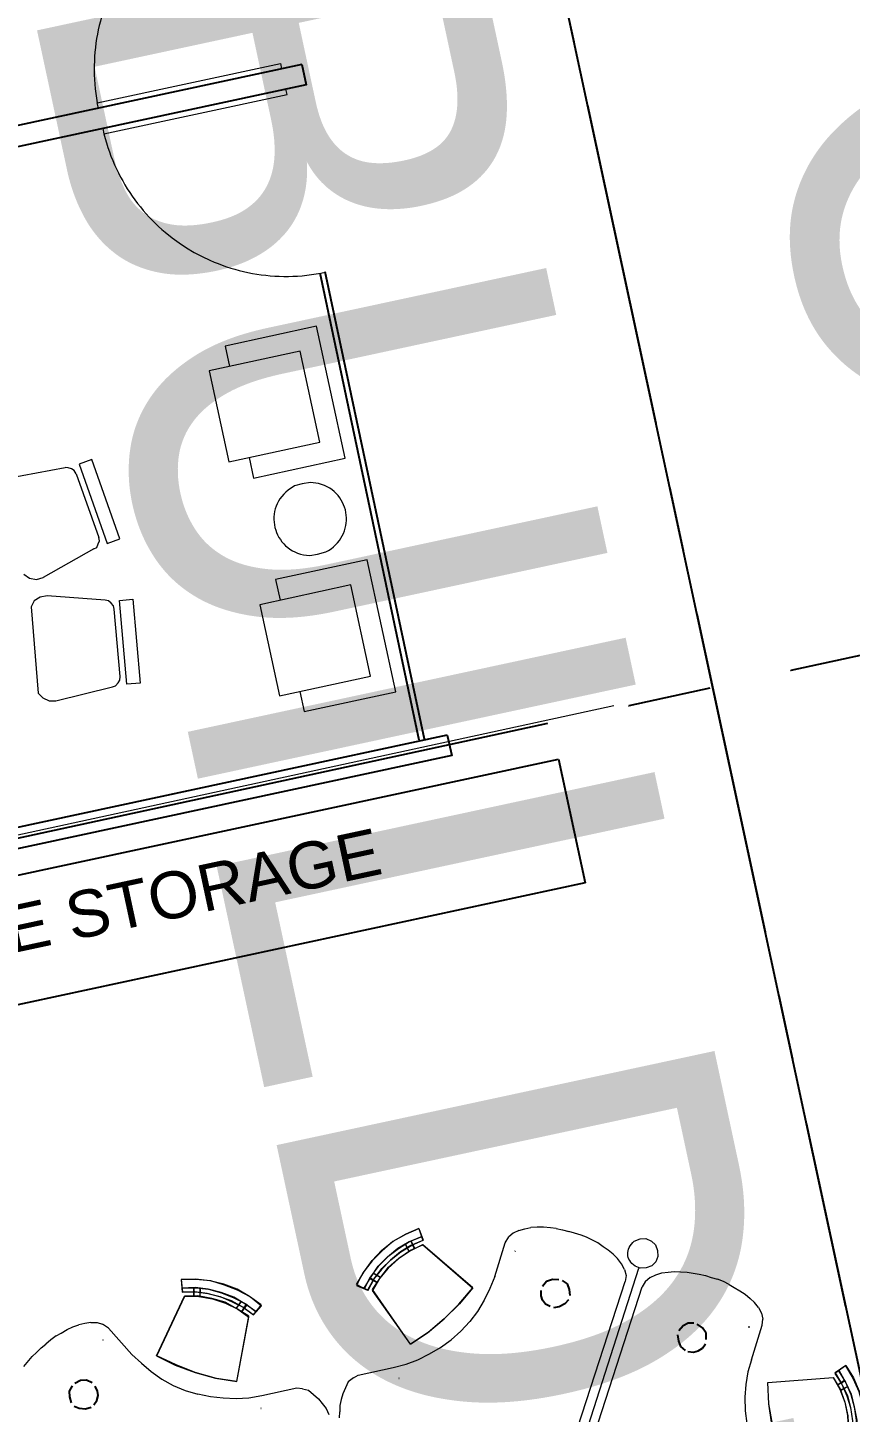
# Model space of a CAD drawing. Header units: inches. Extents: x -48022 to 80112, y -8164 to 5118.
# Drawn here: x 63777.7 to 63935.8, y 1050.1 to 1316.2 of the extents above; entities that cross this region are included whole.
import ezdxf
from ezdxf.enums import TextEntityAlignment as Align
from ezdxf.xclip import XClip

# ---------------------------------------------------------------- set-up
doc = ezdxf.new("R2010")
doc.units = ezdxf.units.IN
doc.header["$LTSCALE"] = 10
doc.header["$XCLIPFRAME"] = 0
doc.header["$PDMODE"] = 32
doc.linetypes.add('Amconstr', pattern=[9999, 9999, 0])
doc.linetypes.add('CENTER', pattern=[2, 1.25, -0.25, 0.25, -0.25])
for name, color, linetype in [('1_DIM', 1, 'Continuous'), ('1_TEXT', 3, 'Continuous'), ('A-TEXT-P', 3, 'Continuous'), ('A-WALL-BLWK', 33, 'Continuous'), ('FURN', 6, 'Continuous'), ('ROAD CL', 251, 'CENTER')]:
    doc.layers.add(name, color=color, linetype=linetype)
doc.layers.add('A-DOOR', color=2, linetype='Continuous', lineweight=20)
doc.styles.add('1by8in-1F', font='arial.ttf', dxfattribs={"height": 6})
doc.styles.add('ARC_IMP 001 1_1', font='ARIALN.TTF', dxfattribs={"height": 0.078125})
doc.styles.get("Standard").update_dxf_attribs({"font": 'sanss___.ttf'})
doc.dimstyles.new('STANDARD_WS', dxfattribs={"dimscale": 180, "dimtxt": 0.18, "dimasz": 0.0625, "dimexe": 0.1875, "dimexo": 0.0625, "dimgap": 0.09375, "dimtad": 0, "dimdec": 0, "dimzin": 3, "dimdsep": 46, "dimlunit": 4, "dimtxsty": 'Standard', "dimblk": 'DOT', "dimcen": 0.09375, "dimadec": 3, "dimazin": 0, "dimtfac": 1, "dimtdec": 0, "dimtofl": 0, "dimtmove": 1, "dimatfit": 3, "dimldrblk": 'CLOSED', "dimfxl": 0, "dimfrac": 2, "dimtolj": 1, "dimtzin": 3, "dimarcsym": 0})

# ---------------------------------------------------------------- blocks, each defined once
blk = doc.blocks.new('triangle worstation')
at = {"color": 0, "linetype": 'ByBlock', "lineweight": 9}
for points in [[(8777.04, 1297.49), (8776.7, 1295.11), (8776.7, 1295.11)], [(8777.04, 1297.49), (8776.78, 1295.11), (8776.78, 1295.11)], [(8791.06, 1289.5), (8789.19, 1291.54), (8787.15, 1293.41), (8784.86, 1294.94), (8782.39, 1296.13), (8779.76, 1296.98), (8777.04, 1297.49)], [(8777.04, 1297.49), (8779.76, 1296.98), (8782.48, 1296.13), (8784.86, 1294.77), (8787.15, 1293.32), (8789.36, 1291.46), (8791.06, 1289.33)], [(8809.75, 1289.5), (8811.62, 1291.54), (8813.66, 1293.41), (8815.95, 1294.94), (8818.42, 1296.13), (8821.05, 1296.98), (8823.77, 1297.49)], [(8823.77, 1297.49), (8821.05, 1296.98), (8818.33, 1296.13), (8815.95, 1294.77), (8813.66, 1293.32), (8811.45, 1291.46), (8809.75, 1289.33)], [(8823.77, 1297.49), (8824.11, 1295.11), (8824.11, 1295.11)], [(8823.77, 1297.49), (8824.03, 1295.11), (8824.03, 1295.11)], [(8769.31, 1284.15), (8776.95, 1294.26), (8776.95, 1294.26)], [(8769.39, 1284.15), (8777.04, 1294.26), (8777.04, 1294.26)], [(8789.1, 1287.97), (8787.49, 1289.84), (8785.62, 1291.46), (8783.58, 1292.73), (8781.37, 1293.83), (8779.08, 1294.68), (8776.7, 1295.11)], [(8789.78, 1288.48), (8788, 1290.35), (8786.21, 1292.05), (8784.01, 1293.49), (8781.71, 1294.6), (8779.33, 1295.45), (8776.78, 1295.87)], [(8776.78, 1295.87), (8779.42, 1295.36), (8781.8, 1294.6), (8784.09, 1293.41), (8786.21, 1291.97), (8788.17, 1290.35), (8789.78, 1288.4)], [(8776.78, 1295.11), (8779.25, 1294.6), (8781.46, 1293.83), (8783.67, 1292.73), (8785.7, 1291.29), (8787.57, 1289.84), (8789.19, 1287.97)], [(8788.25, 1287.89), (8786.38, 1289.67), (8784.35, 1291.46), (8782.05, 1292.73), (8779.5, 1293.75), (8776.95, 1294.26)], [(8777.04, 1294.26), (8779.67, 1293.58), (8782.14, 1292.64), (8784.43, 1291.29), (8786.47, 1289.67), (8788.25, 1287.72)], [(8778.99, 1295.45), (8778.65, 1293.92), (8778.65, 1293.92)], [(8779.08, 1295.45), (8778.74, 1293.92), (8778.74, 1293.92)], [(8780.18, 1295.11), (8779.84, 1293.58), (8779.84, 1293.58)], [(8780.27, 1295.11), (8779.84, 1293.49), (8779.84, 1293.49)], [(8811.03, 1288.48), (8812.81, 1290.35), (8814.59, 1292.05), (8816.8, 1293.49), (8819.1, 1294.6), (8821.48, 1295.45), (8824.03, 1295.87)], [(8824.03, 1295.87), (8821.39, 1295.36), (8819.01, 1294.6), (8816.72, 1293.41), (8814.59, 1291.97), (8812.64, 1290.35), (8811.03, 1288.4)], [(8824.03, 1295.11), (8821.56, 1294.6), (8819.35, 1293.83), (8817.14, 1292.73), (8815.1, 1291.29), (8813.24, 1289.84), (8811.62, 1287.97)], [(8811.71, 1287.97), (8813.32, 1289.84), (8815.19, 1291.46), (8817.23, 1292.73), (8819.44, 1293.83), (8821.73, 1294.68), (8824.11, 1295.11)], [(8812.56, 1287.89), (8814.42, 1289.67), (8816.46, 1291.46), (8818.76, 1292.73), (8821.31, 1293.75), (8823.86, 1294.26)], [(8823.77, 1294.26), (8821.14, 1293.58), (8818.67, 1292.64), (8816.38, 1291.29), (8814.34, 1289.67), (8812.56, 1287.72)], [(8820.54, 1295.11), (8820.97, 1293.49), (8820.97, 1293.49)], [(8820.63, 1295.11), (8820.97, 1293.58), (8820.97, 1293.58)], [(8821.73, 1295.45), (8822.07, 1293.92), (8822.07, 1293.92)], [(8821.82, 1295.45), (8822.16, 1293.92), (8822.16, 1293.92)], [(8831.42, 1284.15), (8823.77, 1294.26), (8823.77, 1294.26)], [(8831.5, 1284.15), (8823.86, 1294.26), (8823.86, 1294.26)], [(8746.87, 1289.67), (8747.98, 1290.35), (8749, 1290.86)], [(8751.29, 1291.97), (8750.1, 1291.46), (8749, 1290.86)], [(8751.29, 1291.97), (8752.31, 1292.3), (8752.31, 1292.3)], [(8752.31, 1292.3), (8753.59, 1292.73), (8753.59, 1292.73)], [(8753.59, 1292.73), (8754.78, 1292.98), (8754.78, 1292.98)], [(8754.78, 1292.98), (8755.97, 1293.15), (8755.97, 1293.15)], [(8758.34, 1293.07), (8757.16, 1293.15), (8755.97, 1293.15)], [(8758.34, 1293.07), (8759.53, 1292.81), (8759.53, 1292.81)], [(8759.53, 1292.81), (8760.47, 1292.3), (8760.47, 1292.3)], [(8764.72, 1285.42), (8761.4, 1291.29), (8760.47, 1292.3)], [(8787.4, 1291.03), (8786.21, 1289.93), (8786.21, 1289.93)], [(8787.49, 1291.03), (8786.3, 1289.93), (8786.3, 1289.93)], [(8813.32, 1291.03), (8814.51, 1289.93), (8814.51, 1289.93)], [(8813.4, 1291.03), (8814.59, 1289.93), (8814.59, 1289.93)], [(8836.09, 1285.42), (8839.41, 1291.29), (8840.34, 1292.3)], [(8841.27, 1292.81), (8840.34, 1292.3), (8840.34, 1292.3)], [(8842.46, 1293.07), (8841.27, 1292.81), (8841.27, 1292.81)], [(8842.46, 1293.07), (8843.65, 1293.15), (8844.84, 1293.15)], [(8846.03, 1292.98), (8844.84, 1293.15), (8844.84, 1293.15)], [(8847.22, 1292.73), (8846.03, 1292.98), (8846.03, 1292.98)], [(8848.5, 1292.3), (8847.22, 1292.73), (8847.22, 1292.73)], [(8849.52, 1291.97), (8848.5, 1292.3), (8848.5, 1292.3)], [(8849.52, 1291.97), (8850.71, 1291.46), (8851.81, 1290.86)], [(8853.94, 1289.67), (8852.83, 1290.35), (8851.81, 1290.86)], [(8743.98, 1287.55), (8745.94, 1289.08), (8745.94, 1289.08)], [(8745.94, 1289.08), (8746.87, 1289.67), (8746.87, 1289.67)], [(8788.25, 1290.27), (8787.06, 1289.08), (8787.06, 1289.08)], [(8788.34, 1290.1), (8787.15, 1289.08), (8787.15, 1289.08)], [(8791.06, 1289.5), (8789.1, 1287.97), (8789.1, 1287.97)], [(8791.06, 1289.33), (8789.19, 1287.97), (8789.19, 1287.97)], [(8809.75, 1289.5), (8811.71, 1287.97), (8811.71, 1287.97)], [(8809.75, 1289.33), (8811.62, 1287.97), (8811.62, 1287.97)], [(8812.47, 1290.1), (8813.66, 1289.08), (8813.66, 1289.08)], [(8812.56, 1290.27), (8813.74, 1289.08), (8813.74, 1289.08)], [(8854.87, 1289.08), (8853.94, 1289.67), (8853.94, 1289.67)], [(8856.82, 1287.55), (8854.87, 1289.08), (8854.87, 1289.08)], [(8764.72, 1285.42), (8766.16, 1283.38), (8766.16, 1283.38)], [(8783.33, 1276.08), (8788.25, 1287.89), (8788.25, 1287.89)], [(8783.33, 1276.08), (8788.25, 1287.72), (8788.25, 1287.72)], [(8817.48, 1276.08), (8812.56, 1287.89), (8812.56, 1287.89)], [(8817.48, 1276.08), (8812.56, 1287.72), (8812.56, 1287.72)], [(8836.09, 1285.42), (8834.65, 1283.38), (8834.65, 1283.38)], [(8857.67, 1286.61), (8856.82, 1287.55), (8856.82, 1287.55)], [(8858.44, 1285.76), (8857.67, 1286.61), (8857.67, 1286.61)], [(8859.2, 1284.83), (8858.44, 1285.76), (8858.44, 1285.76)], [(8863.71, 1286.44), (8864.9, 1286.61), (8866, 1286.44), (8866.94, 1285.76), (8867.53, 1284.91), (8867.7, 1283.72), (8867.53, 1282.62), (8866.94, 1281.68), (8866, 1281.09), (8864.9, 1280.92)], [(8766.16, 1283.38), (8767.69, 1281.43), (8769.39, 1279.56)], [(8769.31, 1284.15), (8772.45, 1281.68), (8775.93, 1279.47), (8779.5, 1277.61), (8783.33, 1276.08)], [(8783.33, 1276.08), (8779.67, 1277.52), (8775.93, 1279.47), (8772.62, 1281.68), (8769.39, 1284.15)], [(8831.5, 1284.15), (8828.36, 1281.68), (8824.88, 1279.47), (8821.31, 1277.61), (8817.48, 1276.08)], [(8817.48, 1276.08), (8821.14, 1277.52), (8824.88, 1279.47), (8828.19, 1281.68), (8831.42, 1284.15)], [(8834.65, 1283.38), (8833.12, 1281.43), (8831.42, 1279.56)], [(8860.73, 1281.51), (8860.39, 1282.7), (8859.88, 1283.81), (8859.2, 1284.83)], [(8843.48, 1246.42), (8863.45, 1281.17), (8863.45, 1281.17)], [(8860.73, 1281.51), (8860.82, 1280.32), (8860.39, 1279.22)], [(8864.9, 1280.92), (8863.71, 1281.09), (8862.86, 1281.68)], [(8769.39, 1279.56), (8771.26, 1277.95), (8771.26, 1277.95)], [(8771.26, 1277.95), (8773.3, 1276.5), (8775.51, 1275.31)], [(8829.55, 1277.95), (8827.51, 1276.5), (8825.3, 1275.31)], [(8831.42, 1279.56), (8829.55, 1277.95), (8829.55, 1277.95)], [(8845.61, 1253.73), (8860.39, 1279.22), (8860.39, 1279.22)], [(8848.58, 1251.94), (8863.37, 1277.52), (8863.37, 1277.52)], [(8865.24, 1278.96), (8864.13, 1278.37), (8863.37, 1277.52)], [(8865.24, 1278.96), (8866.43, 1279.22), (8867.62, 1279.39), (8868.81, 1279.22)], [(8868.81, 1279.22), (8869.99, 1279.13), (8869.99, 1279.13)], [(8869.99, 1279.13), (8871.18, 1278.79), (8871.18, 1278.79)], [(8871.18, 1278.79), (8872.37, 1278.45), (8872.37, 1278.45)], [(8872.37, 1278.45), (8874.58, 1277.61), (8874.58, 1277.61)], [(8874.58, 1277.61), (8875.69, 1277.1), (8875.69, 1277.1)], [(8777.8, 1274.29), (8775.51, 1275.31), (8775.51, 1275.31)], [(8823.01, 1274.29), (8825.3, 1275.31), (8825.3, 1275.31)], [(8875.69, 1277.1), (8876.71, 1276.5), (8877.81, 1275.91)], [(8879.77, 1274.46), (8878.83, 1275.23), (8877.81, 1275.91)], [(8780.1, 1273.53), (8777.8, 1274.29), (8777.8, 1274.29)], [(8782.56, 1272.85), (8780.1, 1273.53), (8780.1, 1273.53)], [(8787.49, 1272.42), (8784.94, 1272.51), (8782.56, 1272.85)], [(8794.37, 1272.42), (8787.49, 1272.42), (8787.49, 1272.42)], [(8795.39, 1272.08), (8794.37, 1272.42), (8794.37, 1272.42)], [(8795.39, 1272.08), (8796.5, 1271.57), (8798.03, 1269.53), (8798.54, 1268.51), (8799.05, 1267.41), (8799.3, 1266.22)], [(8805.42, 1272.08), (8804.31, 1271.57), (8802.78, 1269.53), (8802.27, 1268.51), (8801.76, 1267.41), (8801.51, 1266.22)], [(8805.42, 1272.08), (8806.44, 1272.42), (8806.44, 1272.42)], [(8806.44, 1272.42), (8813.32, 1272.42), (8813.32, 1272.42)], [(8813.32, 1272.42), (8815.87, 1272.51), (8818.25, 1272.85)], [(8818.25, 1272.85), (8820.71, 1273.53), (8820.71, 1273.53)], [(8820.71, 1273.53), (8823.01, 1274.29), (8823.01, 1274.29)], [(8879.77, 1274.46), (8880.62, 1273.7), (8880.62, 1273.7)], [(8880.62, 1273.7), (8881.55, 1272.85), (8881.55, 1272.85)], [(8881.55, 1272.85), (8882.4, 1272), (8882.4, 1272)], [(8882.4, 1272), (8883.16, 1270.98), (8883.16, 1270.98)], [(8884.35, 1268.94), (8883.84, 1270.04), (8883.16, 1270.98)], [(8884.35, 1268.94), (8884.69, 1267.75), (8884.69, 1267.75)], [(8884.69, 1267.75), (8884.69, 1266.56), (8884.69, 1266.56)], [(8801.17, 1265.11), (8801.51, 1266.22), (8801.51, 1266.22)], [(8853, 1266.39), (8852.92, 1266.39), (8852.92, 1266.39)], [(8855.97, 1264.69), (8855.89, 1264.69), (8855.89, 1264.69)], [(8880.96, 1259.42), (8884.35, 1265.45), (8884.69, 1266.56)], [(8880.96, 1259.42), (8879.77, 1257.3), (8879.77, 1257.3)], [(8879.77, 1257.3), (8878.92, 1255), (8878.15, 1252.62)], [(8882.91, 1238.26), (8882.4, 1242.26), (8882.15, 1246.42), (8882.4, 1250.42), (8883.08, 1254.49)], [(8883.08, 1238.26), (8882.4, 1242.34), (8882.32, 1246.42), (8882.4, 1250.42), (8883.08, 1254.49)], [(8883.08, 1254.49), (8895.57, 1252.79), (8895.57, 1252.79)], [(8883.08, 1254.49), (8895.57, 1252.79), (8895.57, 1252.79)], [(8898.37, 1254.49), (8896.08, 1253.47), (8896.08, 1253.47)], [(8896.08, 1253.47), (8896.93, 1251.18), (8897.44, 1248.8), (8897.61, 1246.42), (8897.44, 1243.87), (8896.93, 1241.49), (8896.08, 1239.2)], [(8898.46, 1254.49), (8896.17, 1253.56), (8896.17, 1253.56)], [(8896.17, 1253.56), (8896.93, 1251.18), (8897.52, 1248.8), (8897.61, 1246.42), (8897.44, 1243.87), (8896.93, 1241.49), (8896.17, 1239.2)], [(8896.84, 1253.81), (8897.69, 1251.43), (8898.2, 1248.89), (8898.37, 1246.42), (8898.2, 1243.79), (8897.69, 1241.32), (8896.84, 1238.94)], [(8896.93, 1253.9), (8897.69, 1251.43), (8898.29, 1248.89), (8898.37, 1246.42), (8898.29, 1243.79), (8897.69, 1241.32), (8896.93, 1238.94)], [(8898.46, 1254.49), (8899.39, 1251.86), (8899.9, 1249.14), (8899.99, 1246.42), (8899.9, 1243.62), (8899.39, 1240.9), (8898.37, 1238.26)], [(8898.37, 1254.49), (8899.22, 1251.86), (8899.82, 1249.14), (8899.99, 1246.42), (8899.82, 1243.62), (8899.22, 1240.9), (8898.37, 1238.26)], [(8878.15, 1252.62), (8877.73, 1250.08), (8877.73, 1250.08)], [(8895.57, 1252.79), (8896.42, 1250.33), (8896.76, 1247.7), (8896.76, 1245.06), (8896.34, 1242.51), (8895.57, 1239.88)], [(8895.57, 1252.79), (8896.34, 1250.33), (8896.76, 1247.7), (8896.76, 1244.98), (8896.34, 1242.34), (8895.57, 1239.88)], [(8897.69, 1251.77), (8896.08, 1251.18), (8896.08, 1251.18)], [(8897.61, 1251.6), (8896.08, 1251.18), (8896.08, 1251.18)], [(8877.73, 1250.08), (8877.47, 1247.61), (8877.47, 1245.06)], [(8897.95, 1250.5), (8896.42, 1250.08), (8896.42, 1250.08)], [(8897.95, 1250.5), (8896.42, 1249.99), (8896.42, 1249.99)]]:
    blk.add_lwpolyline(points, dxfattribs=at)
at = {"color": 0, "linetype": 'ByBlock', "lineweight": -2}
for points in [[(8759.87, 1289.33), (8759.96, 1289.33), (8759.96, 1289.33)], [(8840.94, 1289.33), (8840.85, 1289.33), (8840.85, 1289.33)], [(8752.23, 1281.94), (8751.46, 1281.09), (8751.29, 1279.98), (8751.38, 1278.79)], [(8756.14, 1281.68), (8755.2, 1282.45), (8754.01, 1282.62), (8752.82, 1282.28)], [(8755.54, 1277.52), (8756.31, 1278.2), (8756.73, 1279.05), (8756.82, 1279.9), (8756.56, 1280.92)], [(8845.27, 1277.52), (8844.5, 1278.2), (8844.08, 1279.05), (8843.99, 1279.9), (8844.25, 1280.92)], [(8844.67, 1281.68), (8845.61, 1282.45), (8846.8, 1282.62), (8847.99, 1282.28)], [(8848.58, 1281.94), (8849.35, 1281.09), (8849.52, 1279.98), (8849.43, 1278.79)], [(8751.8, 1278.03), (8752.65, 1277.44), (8753.84, 1277.1), (8754.95, 1277.18)], [(8849.01, 1278.03), (8848.16, 1277.44), (8846.97, 1277.1), (8845.86, 1277.18)], [(8786.81, 1270.13), (8786.89, 1270.13), (8786.89, 1270.13)], [(8814, 1270.13), (8813.91, 1270.13), (8813.91, 1270.13)], [(8868.04, 1267.07), (8867.96, 1265.88), (8868.13, 1264.77), (8868.89, 1263.84)], [(8871.61, 1268.6), (8870.5, 1268.85), (8869.48, 1268.51), (8868.47, 1267.75)], [(8873.22, 1265.03), (8873.48, 1266.22), (8873.05, 1267.41), (8872.2, 1268.26)], [(8869.31, 1263.5), (8870.33, 1263.16), (8871.27, 1263.25), (8872.2, 1263.59), (8872.97, 1264.27)], [(8881.89, 1265.62), (8881.72, 1265.62), (8881.72, 1265.62)]]:
    blk.add_lwpolyline(points, dxfattribs=at)
at = {"color": 0, "linetype": 'ByBlock', "lineweight": 9}
blk.add_open_spline([(8862.86, 1281.68), (8861.33, 1283.3), (8861.75, 1285.34), (8863.71, 1286.44)], degree=3, dxfattribs=at)
blk = doc.blocks.new('pdf plan')
at = {"color": 250, "linetype": 'Continuous', "lineweight": -2}
for points in [[(329.108, 410.274), (329.108, 394.71), (329.108, 394.71)], [(329.108, 391.6), (329.108, 388.491), (329.108, 388.491)], [(329.108, 385.381), (329.108, 341.782), (329.108, 341.782)]]:
    blk.add_lwpolyline(points, dxfattribs=at)
at = {"color": 250, "linetype": 'Continuous', "lineweight": 9}
for points in [[(328.981, 352.208), (328.981, 387.948), (328.981, 387.948)], [(317.8, 376.571), (317.8, 380.077), (312.739, 380.077), (312.739, 376.571)], [(326.748, 376.571), (326.748, 380.077), (321.687, 380.077), (321.687, 376.571), (322.481, 376.571)], [(318.511, 378.903), (318.412, 378.622), (318.395, 378.307)], [(321.075, 378.01), (321.091, 378.307), (321.075, 378.622)], [(318.395, 378.307), (318.412, 378.01), (318.511, 377.745)], [(312.739, 376.571), (313.516, 376.571), (313.516, 376.571)], [(317.006, 376.571), (317.8, 376.571), (317.8, 376.571)], [(325.971, 376.571), (326.748, 376.571), (326.748, 376.571)], [(316.231, 370.116), (318.745, 370.43), (318.745, 370.43)], [(319.125, 370.166), (319.092, 370.282), (318.976, 370.364), (318.877, 370.43), (318.745, 370.43)], [(324.319, 369.752), (324.302, 369.868), (324.22, 369.984), (324.137, 370.067), (324.005, 370.116), (321.491, 370.43), (321.358, 370.43), (321.242, 370.364), (321.143, 370.282), (321.094, 370.166)], [(315.85, 367.569), (315.917, 369.752), (315.917, 369.752)], [(316.231, 370.116), (316.099, 370.067), (316.016, 369.984), (315.95, 369.868), (315.917, 369.752)], [(319.125, 370.166), (319.77, 368.082), (319.77, 368.082)], [(321.094, 370.166), (320.465, 368.082), (320.465, 368.082)], [(323.955, 366.974), (324.17, 367.106), (324.335, 367.321), (324.385, 367.569), (324.319, 369.752)], [(319.489, 367.404), (319.688, 367.569), (319.787, 367.817), (319.77, 368.082)], [(320.465, 368.082), (320.465, 367.817), (320.548, 367.569), (320.746, 367.404)], [(320.746, 367.404), (323.955, 366.974), (323.955, 366.974)]]:
    blk.add_lwpolyline(points, dxfattribs=at)
for points in [[(317.006, 375.793), (317.006, 379.283), (313.516, 379.283), (313.516, 375.793)], [(325.971, 375.793), (325.971, 379.283), (322.481, 379.283), (322.481, 375.793)], [(315.834, 370.794), (315.9, 370.298), (319.026, 370.695), (318.96, 371.191)], [(324.402, 370.794), (324.335, 370.298), (321.209, 370.695), (321.276, 371.191)]]:
    blk.add_lwpolyline(points, close=True, dxfattribs=at)
for points in [[(321.075, 378.622), (320.744, 379.879), (319.09, 380.061), (318.511, 378.903)], [(318.511, 377.745), (319.057, 376.587), (320.744, 376.736), (321.075, 378.01)]]:
    blk.add_open_spline(points, degree=3, dxfattribs=at)
at = {"layer": 'A-DOOR', "color": 250}
for points in [[(302.83, 380.842), (303.036, 380.842), (303.024, 373.827), (302.817, 373.827)], [(304.022, 380.84), (303.816, 380.84), (303.804, 373.825), (304.01, 373.825)]]:
    blk.add_lwpolyline(points, close=True, dxfattribs=at)
for centre, start, end in [((303.042, 380.844), 179.9176, 268.1705), ((303.81, 380.843), 271.6278, 359.8807)]:
    blk.add_arc(centre, 7.02, start, end, dxfattribs=at)
at = {"layer": 'A-WALL-BLWK', "color": 250}
for p, q in [((328.706, 380.751), (310.823, 380.828)), ((328.705, 380.556), (310.823, 380.633))]:
    blk.add_line(p, q, dxfattribs=at)
for points in [[(303.038, 381.621), (302.976, 346.546)], [(303.038, 381.621), (303.817, 381.62), (303.756, 346.545)], [(328.741, 381.621), (328.679, 346.546)], [(328.741, 381.621), (329.52, 381.62), (329.458, 346.545)]]:
    blk.add_lwpolyline(points, dxfattribs=at)
at = {"layer": 'FURN', "color": 250, "linetype": 'Amconstr', "lineweight": 25}
blk.add_lwpolyline([(330.458, 362.66), (330.499, 385.501), (335.242, 385.493), (335.202, 362.652)], dxfattribs=at)
at = {"layer": 'ROAD CL', "ltscale": 5}
blk.add_lwpolyline([(704.059, 239.558), (552.829, 391.321), (159.011, 392.014)], dxfattribs=at)
at = {"layer": 'FURN', "color": 250, "linetype": 'Amconstr', "lineweight": 25, "xscale": 0.1948611713430318, "yscale": 0.1948611713430318, "zscale": 0.1948611713430318, "rotation": 89.89914347823095}
blk.add_blockref('triangle worstation', (596.381, -1343.184), dxfattribs=at)
at = {"layer": 'A-TEXT-P', "color": 250, "style": '1by8in-1F'}
blk.add_text('FILE STORAGE', height=1.75375, rotation=89.8991, dxfattribs=at).set_placement((332.413, 369.306), align=Align.MIDDLE_CENTER)
blk = doc.blocks.new('_Dot')
at = {"color": 0, "linetype": 'ByBlock', "lineweight": -2}
blk.add_line((-0.5, 0), (-1, 0), dxfattribs=at)
at = {"color": 0, "linetype": 'ByBlock', "const_width": 0.5}
blk.add_lwpolyline([(-0.25, 0, 1), (0.25, 0, 1)], format="xyb", close=True, dxfattribs=at)
blk = doc.blocks.new('*D201')
at = {"layer": '1_DIM', "color": 0, "lineweight": -2, "transparency": 16777216}
blk.add_line((66319.12, -277.29), (66319.12, 641.74), dxfattribs=at)
for start, end in [(90.060638, 95.578407), (96.552079, 102.069847)]:
    blk.add_arc((66319.12, -10021.85), 10629.84, start, end, dxfattribs=at)
at = {"layer": 'Defpoints', "color": 0, "transparency": 16777216}
for p in [(63731.75, 2015.89), (65569.57, 581.53), (64150.66, 66.92), (66319.12, -288.54), (66319.12, -1080.54)]:
    blk.add_point(p, dxfattribs=at)
at = {"layer": '1_DIM', "color": 0, "lineweight": -2, "transparency": 16777216, "xscale": 11.25, "yscale": 11.25, "zscale": 11.25}
for p, rotation in [((66319.12, 607.99), 0.03031924790928877), ((64085.38, 370.64), 192.1001664814439)]:
    blk.add_blockref('_Dot', p, dxfattribs=dict(at, rotation=rotation))
at = {"layer": '1_DIM', "color": 0, "transparency": 16777216, "insert": (65195.96, 548.48), "char_height": 32.4, "attachment_point": 5, "rotation": 6.0652}
blk.add_mtext('\\A1;12.130°', dxfattribs=at)
blk = doc.blocks.new('_Closed')
at = {"color": 0, "linetype": 'ByBlock', "lineweight": -2}
for p, q in [((-1, 0.167), (0, 0)), ((-1, 0.167), (-1, -0.167)), ((0, 0), (-1, -0.167)), ((0, 0), (-1, 0))]:
    blk.add_line(p, q, dxfattribs=at)

msp = doc.modelspace()

# ---------------------------------------------------------------- linework, layer by layer
at = {"layer": 'ROAD CL', "color": 1, "ltscale": 5}
msp.add_lwpolyline([(63575.07, -823.84), (64150.66, 66.92), (63731.75, 2015.89)], dxfattribs=at)

# ---------------------------------------------------------------- block references
at = {"linetype": 'Amconstr', "lineweight": 25}
ref = msp.add_blockref('pdf plan', (61586.99, 2414.1), dxfattribs=dict(at, xscale=5.131858713091743, yscale=5.131858713091743, zscale=5.131858713091743, rotation=282.2313422511228))
XClip(ref).set_block_clipping_path([(164.4791717222, 449.2939431408), (576.659918646, 448.5683895352), (739.282937211, 285.3718372324), (658.1213050436, 204.4954374036), (528.9983881636, 334.0737409183), (235.5965602188, 334.5902103453), (235.5625337246, 315.2600524106), (164.2434555072, 315.3855939715)])

# ---------------------------------------------------------------- texts
at = {"layer": '1_TEXT', "linetype": 'Amconstr', "lineweight": 25, "insert": (64041.47, 1142.18), "char_height": 86.0695, "width": 931.0665, "attachment_point": 2, "rotation": 282.1305, "line_spacing_factor": 0.930915, "style": 'ARC_IMP 001 1_1'}
msp.add_mtext('PROPOSED ADMIN. BUILDING', dxfattribs=at)

# ---------------------------------------------------------------- dimensions: what is measured, and where the dimension line sits
at = {"layer": '1_DIM'}
dim = msp.add_angular_dim_2l(base=(65569.5702, 581.5268), line1=((64150.6587, 66.9208), (63731.7517, 2015.8874)), line2=((66319.12, -1080.5431), (66319.12, -288.5431)), dimstyle='STANDARD_WS', dxfattribs=at)
dim.commit()
dim.dimension.update_dxf_attribs({"geometry": '*D201', "text_midpoint": (65195.9619, 548.4831)})

doc.saveas('drawing.dxf')
